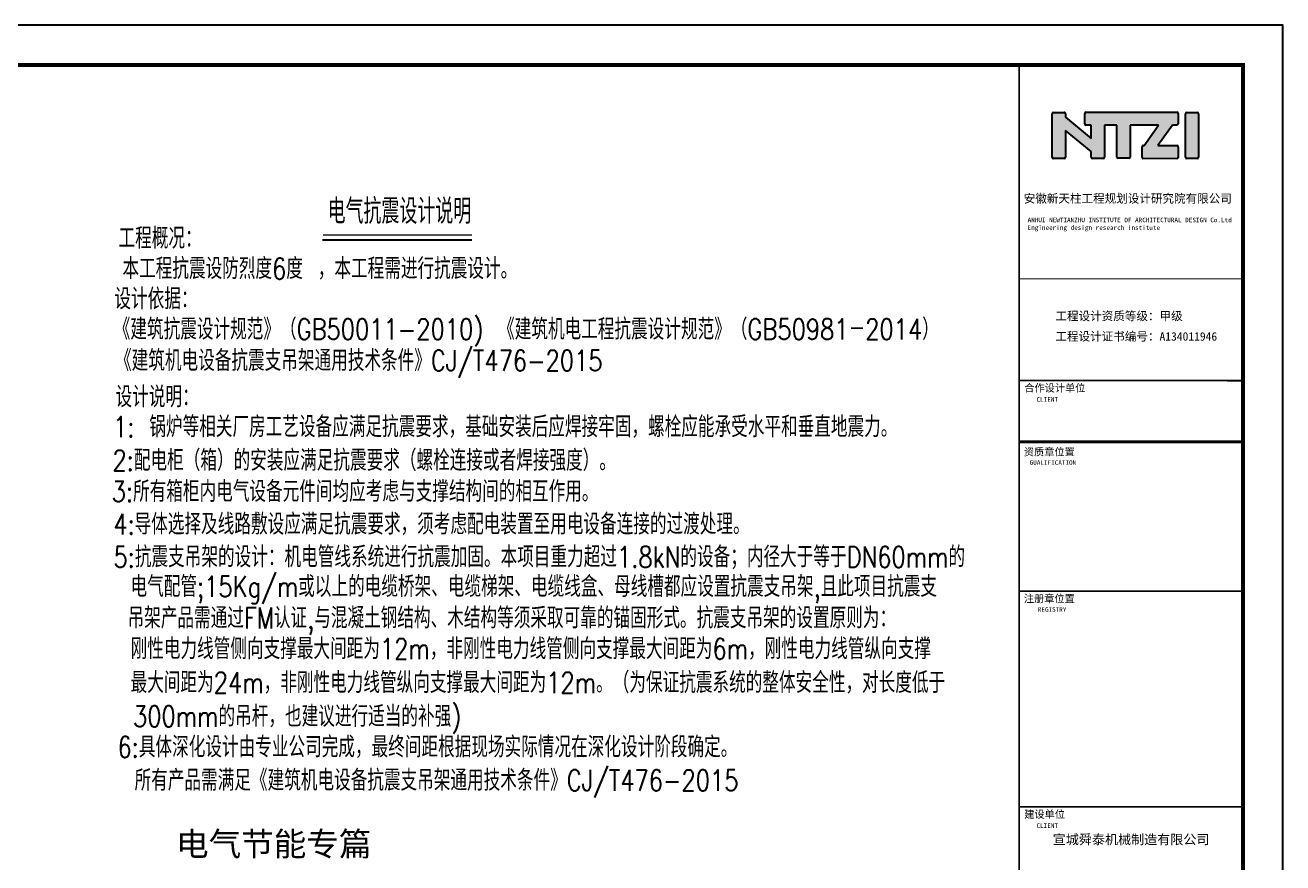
# Model space of a CAD drawing. Extents: x -496980 to 486425, y -292187 to -29437.
# Drawn here: x -390051 to -311230, y -239646 to -187187 of the extents above; entities that cross this region are included whole.
import ezdxf
from ezdxf.enums import TextEntityAlignment as Align

# ---------------------------------------------------------------- set-up
doc = ezdxf.new("R2010")
doc.units = 0
doc.header["$LTSCALE"] = 1000
doc.header["$MEASUREMENT"] = 0
for name, color, linetype in [('46', 7, 'Continuous'), ('PUB_TEXT', 7, 'Continuous'), ('PUB_TITLE', 4, 'Continuous'), ('TEL_TEXT', 7, 'Continuous'), ('TEL_TITLE', 7, 'Continuous')]:
    doc.layers.add(name, color=color, linetype=linetype)
doc.styles.add('_HZTXT', font='txt.shx', dxfattribs={"width": 0.8, "bigfont": 'hztxt.shx'})
doc.styles.get("Standard").update_dxf_attribs({"font": 'gbenor.shx', "bigfont": 'gbcbig.shx'})
doc.styles.add('TQ', font='')
doc.styles.add('宋体', font='')
doc.styles.get('TQ').set_extended_font_data('SimSun')
doc.styles.get('宋体').set_extended_font_data('NSimSun')

msp = doc.modelspace()

# ---------------------------------------------------------------- hatches: boundary and pattern name
h = msp.add_hatch(color=4)
h.paths.add_polyline_path([(-324848.7, -193784.3), (-323232.3, -195105.9), (-323232.3, -195449.2, 0.4142136), (-323152.3, -195529.2), (-322494.4, -195529.2, 0.4142136), (-322414.4, -195449.2), (-322414.3, -193451.9), (-321630.1, -193451.9), (-321630.2, -195446.1, 0.4142136), (-321550.2, -195526.1), (-320875.1, -195526.1, 0.4142136), (-320795.1, -195446.1), (-320795, -193452.4), (-319013.5, -193452.5), (-319919, -194730.4), (-319974.1, -194730.4, 0.4142136), (-320054.1, -194810.4), (-320054.1, -195467, 0.4142136), (-319974.1, -195547), (-317873.4, -195547.2, 0.4142136), (-317793.4, -195467.2), (-317793.4, -194805, 0.4142136), (-317873.4, -194725), (-319073.9, -194725), (-318137.6, -193440.3), (-317871.4, -193440.3, 0.4142136), (-317791.4, -193360.3), (-317791.4, -192709.1, 0.4142136), (-317871.4, -192629.1), (-323567.7, -192628.7, 0.4142136), (-323647.7, -192708.7), (-323647.7, -193375.1, 0.4142136), (-323567.7, -193455.1), (-323240.1, -193455.2), (-323240.1, -194275.6), (-324853, -192958), (-324852.5, -192736.7, 0.4148904), (-324932.5, -192656.5), (-325602.5, -192656.5, 0.4142136), (-325682.5, -192736.5), (-325682.7, -195454.6, 0.4142136), (-325602.7, -195534.6), (-324928.8, -195534.7, 0.4142136), (-324848.8, -195454.7)])
h.paths.add_polyline_path([(-317338.4, -195449.5, 0.4142136), (-317258.4, -195529.5), (-316589.8, -195529.5, 0.4142136), (-316509.8, -195449.5), (-316509.7, -192739.6, 0.4142136), (-316589.7, -192659.6), (-317258.2, -192659.5, 0.4142136), (-317338.2, -192739.5)])

# ---------------------------------------------------------------- linework, layer by layer
at = {"color": 4}
for p, q in [((-325682.7, -195454.6), (-325682.5, -192736.5)), ((-325602.5, -192656.5), (-324932.5, -192656.5)), ((-324852.5, -192736.7), (-324853, -192958)), ((-324853, -192958), (-323240.1, -194275.6)), ((-323647.7, -193375.1), (-323647.7, -192708.7)), ((-323567.7, -192628.7), (-317871.4, -192629.1)), ((-317791.4, -192709.1), (-317791.4, -193360.3)), ((-317338.4, -195449.5), (-317338.2, -192739.5)), ((-317258.2, -192659.5), (-316589.7, -192659.6)), ((-316509.7, -192739.6), (-316509.8, -195449.5)), ((-324848.7, -193784.3), (-324848.8, -195454.7)), ((-323232.3, -195105.9), (-324848.7, -193784.3)), ((-323240.1, -193455.2), (-323567.7, -193455.1)), ((-323240.1, -194275.6), (-323240.1, -193455.2)), ((-322414.3, -193451.9), (-322414.4, -195449.2)), ((-321630.1, -193451.9), (-322414.3, -193451.9)), ((-321630.2, -195446.1), (-321630.1, -193451.9)), ((-320795, -193452.4), (-320795.1, -195446.1)), ((-319013.5, -193452.5), (-320795, -193452.4)), ((-319919, -194730.4), (-319013.5, -193452.5)), ((-318137.6, -193440.3), (-319073.9, -194725)), ((-317871.4, -193440.3), (-318137.6, -193440.3)), ((-323232.3, -195449.2), (-323232.3, -195105.9)), ((-320054.1, -195467), (-320054.1, -194810.4)), ((-319974.1, -194730.4), (-319919, -194730.4)), ((-319073.9, -194725), (-317873.4, -194725)), ((-317793.4, -194805), (-317793.4, -195467.2)), ((-324928.8, -195534.7), (-325602.7, -195534.6)), ((-322494.4, -195529.2), (-323152.3, -195529.2)), ((-320875.1, -195526.1), (-321550.2, -195526.1)), ((-317873.4, -195547.2), (-319974.1, -195547)), ((-316589.8, -195529.5), (-317258.4, -195529.5))]:
    msp.add_line(p, q, dxfattribs=at)
at = {"color": 0}
msp.add_line((-371417.6, -200629.3), (-362047.5, -200629.3), dxfattribs=at)
at = {"color": 0, "const_width": 99}
msp.add_lwpolyline([(-371379.7, -200326.5), (-362047.5, -200326.5)], dxfattribs=at)
at = {"color": 4}
for centre, start, end in [((-325602.5, -192736.5, 0), 89.996443, 179.996443), ((-324932.5, -192736.5, 0), 359.864077, 89.996443), ((-323567.7, -192708.7, 0), 89.996443, 179.996443), ((-317871.4, -192709.1, 0), 359.996443, 89.996443), ((-317258.2, -192739.5, 0), 89.996443, 179.996443), ((-316589.7, -192739.6, 0), 359.996443, 89.996443), ((-323567.7, -193375.2, 0), 179.996443, 269.996443), ((-317871.4, -193360.3, 0), 269.996443, 359.996443), ((-325602.7, -195454.6, 0), 179.996443, 269.996443), ((-324928.8, -195454.7, 0), 269.996443, 359.996443), ((-323152.3, -195449.2, 0), 179.996443, 269.996443), ((-322494.4, -195449.2, 0), 269.996443, 359.996443), ((-321550.2, -195446.1, 0), 179.996443, 269.996443), ((-320875.1, -195446.1, 0), 269.996443, 359.996443), ((-319974.1, -194810.4, 0), 89.996443, 179.996443), ((-319974.1, -195467, 0), 179.996443, 269.996443), ((-317873.4, -194805, 0), 359.996443, 89.996443), ((-317873.4, -195467.2, 0), 269.996443, 359.996443), ((-317258.4, -195449.5, 0), 179.996443, 269.996443), ((-316589.8, -195449.5, 0), 269.996443, 359.996443)]:
    msp.add_arc(centre, 80, start, end, dxfattribs=at)
at = {"layer": 'PUB_TEXT'}
for q in [(-315569.6, -189686.9), (-313730, -191010.7)]:
    msp.add_line((-313730, -189686.9), q, dxfattribs=at)
at = {"layer": 'PUB_TITLE'}
msp.add_line((-313730, -189686.9), (-327754.9, -189686.9), dxfattribs=at)
at = {"layer": 'PUB_TITLE', "color": 4, "lineweight": 40}
msp.add_line((-327762.6, -213274.1), (-313737.6, -213275), dxfattribs=at)
at = {"layer": 'PUB_TITLE', "color": 4, "lineweight": 40, "elevation": 0}
for points, const_width in [([(-327754.9, -189686.1), (-327761.1, -289685.5)], 106.2), ([(-327754.9, -189686.1), (-327761.1, -289685.5)], 106.2), ([(-327755.7, -203073.5), (-313730.8, -203074.4)], 63.7), ([(-327756.1, -209448.5), (-313731.2, -209449.3)], 106.2), ([(-327756.3, -213273.4), (-313731.4, -213274.3)], 106.2), ([(-327763.1, -222624.1), (-313738.2, -222624.9)], 106.2), ([(-327757.8, -236143.4), (-313732.8, -236144.3)], 106.2)]:
    msp.add_lwpolyline(points, dxfattribs=dict(at, const_width=const_width))
at = {"layer": 'TEL_TITLE'}
msp.add_lwpolyline([(-496980, -292186.9), (-311230, -292186.9), (-311230, -187186.9), (-496980, -187186.9)], close=True, dxfattribs=at)
at = {"layer": 'TEL_TITLE', "const_width": 250}
msp.add_lwpolyline([(-490730, -289686.9), (-313730, -289686.9), (-313730, -189686.9), (-490730, -189686.9)], close=True, dxfattribs=at)

# ---------------------------------------------------------------- texts
at = {"layer": '46', "linetype": 'Continuous', "style": 'TQ'}
msp.add_text('宣城舜泰机械制造有限公司', height=599.991, rotation=360, dxfattribs=at).set_placement((-320740.6, -238482.4), align=Align.CENTER)
at = {"layer": 'PUB_TEXT', "color": 0, "style": '_HZTXT', "width": 0.8}
for s, p in [('工程概况：', (-384199.1, -201180.1, 86.9)), (' 本工程抗震设防烈度6度 ，本工程需进行抗震设计。', (-384881.7, -203083.3, 86.9)), ('设计依据：', (-384456.3, -204980.5, 86.9)), ('《建筑抗震设计规范》（GB50011-2010) 《建筑机电工程抗震设计规范》（GB50981－2014）', (-384499.3, -206880.8, 86.9)), ('《建筑机电设备抗震支吊架通用技术条件》CJ/T476-2015', (-384418, -208843.8, 86.9)), ('设计说明：', (-384384.5, -211116.9, 86.9)), ('1: 锅炉等相关厂房工艺设备应满足抗震要求，基础安装后应焊接牢固，螺栓应能承受水平和垂直地震力。', (-384537.9, -212990.9, 86.9)), ('2:配电柜（箱）的安装应满足抗震要求（螺栓连接或者焊接强度）。', (-384576.7, -215094.7, 86.9)), ('3:所有箱柜内电气设备元件间均应考虑与支撑结构间的相互作用。', (-384629, -217042.9, 86.9)), ('4:导体选择及线路敷设应满足抗震要求，须考虑配电装置至用电设备连接的过渡处理。', (-384532.5, -219088.4, 86.9)), ('5:抗震支吊架的设计：机电管线系统进行抗震加固。本项目重力超过1.8kN的设备；内径大于等于DN60mm的', (-384514.8, -221140.5, 86.9)), ('电气配管;15Kg/m或以上的电缆桥架、电缆梯架、电缆线盒、母线槽都应设置抗震支吊架,且此项目抗震支', (-383445.9, -222996.5)), ('吊架产品需通过FM认证,与混凝土钢结构、木结构等须采取可靠的锚固形式。抗震支吊架的设置原则为：', (-383631.7, -224964.3, 86.9)), ('刚性电力线管侧向支撑最大间距为12m，非刚性电力线管侧向支撑最大间距为6m，刚性电力线管纵向支撑', (-383441.9, -226892, 86.9)), ('最大间距为24m，非刚性电力线管纵向支撑最大间距为12m。（为保证抗震系统的整体安全性，对长度低于', (-383440.5, -229012.9, 86.9)), ('300mm的吊杆，也建议进行适当的补强)', (-383291, -231124.9, 86.9)), ('6:具体深化设计由专业公司完成，最终间距根据现场实际情况在深化设计阶段确定。', (-384263.7, -233046.4, 86.9)), ('所有产品需满足《建筑机电设备抗震支吊架通用技术条件》CJ/T476-2015', (-383193.3, -235129.8, 86.9))]:
    msp.add_text(s, height=1302.29, dxfattribs=at).set_placement(p)
at = {"layer": 'PUB_TEXT', "style": '宋体'}
msp.add_text('电气节能专篇', height=1496.88, dxfattribs=at).set_placement((-380595.5, -239211.3))
at = {"layer": 'PUB_TEXT', "color": 4, "char_height": 531.247, "attachment_point": 1, "rotation": 359.996443, "style": 'TQ'}
for s, insert in [('安徽新天柱工程规划设计研究院有限公司 ', (-327470, -197779, 0)), ('工程设计资质等级：甲级 ', (-325481, -205138.6, 0)), ('工程设计证书编号：{\\C0;A134011946}', (-325481.1, -206413.6, 0))]:
    msp.add_mtext(s, dxfattribs=dict(at, insert=insert))
at = {"layer": 'PUB_TEXT', "color": 4, "attachment_point": 1, "rotation": 359.996443, "style": 'TQ'}
for s, insert, char_height, width in [('ANHUI NEWTIANZHU INSTITUTE OF ARCHITECTURAL DESIGN Co.Ltd\\PEngineering design research institute', (-327224.5, -199242.1, 0), 286.873, 13143.31), ('合作设计单位', (-327432.4, -209673.1, 0), 467.5, 4373.125), ('CLIENT', (-326667.3, -210480.6, 0), 286.87, 5998.841), ('资质章位置', (-327459.5, -213677.3, 0), 467.5, 5312.47), ('GUALIFICATION', (-327098.3, -214434, 0), 286.873, 6702.212), ('注册章位置', (-327460.1, -222865.5, 0), 467.5, 3824.978), ('REGISTRY', (-326588.8, -223635.8, 0), 286.87, 5998.841), ('建设单位', (-327434.1, -236368.1, 0), 467.5, 2779.484), ('CLIENT', (-326669, -237175.6, 0), 286.87, 5998.841)]:
    msp.add_mtext(s, dxfattribs=dict(at, insert=insert, char_height=char_height, width=width))
at = {"layer": 'TEL_TEXT', "color": 0}
msp.add_text('电气抗震设计说明', height=1562.5, dxfattribs=at).set_placement((-371096.3, -199625.8))

doc.saveas('drawing.dxf')
